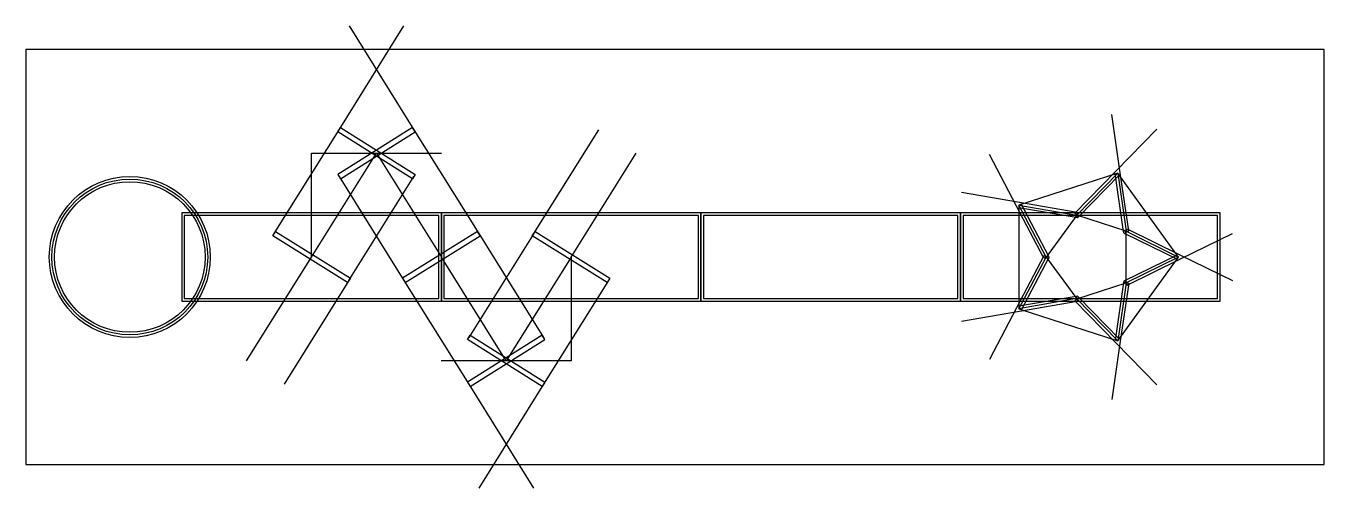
# Model space of a CAD drawing. Header units: inches. Extents: x -100 to 1150, y -223 to 223.
import ezdxf

# ---------------------------------------------------------------- set-up
doc = ezdxf.new("R2010")
doc.units = ezdxf.units.IN
doc.header["$MEASUREMENT"] = 0

msp = doc.modelspace()

# ---------------------------------------------------------------- linework, layer by layer
for p, q in [((201.5, 122.5), (264, 222.5)), ((211.1, 222.5), (273.6, 122.5)), ((953.7, 81.2), (945.6, 137.1)), ((139, 22.5), (201.5, 122.5)), ((273.6, 122.5), (336, 22.5)), ((389, 22.5), (451.5, 122.5)), ((949.5, 82.6), (988.9, 123)), ((175, 0), (175, 100)), ((175, 100), (300.1, 100)), ((175, 0), (237.5, 100)), ((237.5, 100), (300, 0)), ((425, 0), (487.5, 100)), ((854, 48.8), (827.8, 98.8)), ((201.5, 77.5), (264, -22.5)), ((211, -22.5), (273.6, 77.5)), ((910.1, 42.2), (949.5, 82.6)), ((911.9, 40.4), (951.3, 80.8)), ((913.7, 38.7), (953.1, 79.1)), ((956.9, 24.6), (948.8, 80.5)), ((951.3, 80.8), (959.4, 25)), ((961.9, 25.3), (953.7, 81.2)), ((856.7, 52.4), (801, 62)), ((912.3, 42.9), (856.7, 52.4)), ((884.7, 1.2), (858.4, 51.1)), ((880.3, -1.2), (854, 48.8)), ((911.4, 38), (855.8, 47.5)), ((856.2, 50), (911.9, 40.4)), ((882.5, 0), (856.2, 50)), ((911.9, 40.4), (910.1, 42.2)), ((911.9, 40.4), (911.4, 38)), ((912.7, 37.7), (911.4, 38)), ((911.9, 40.4), (912.3, 42.9)), ((911.9, 40.4), (913.7, 38.7)), ((912.7, 37.7), (913.7, 38.7)), ((959.4, 25), (960.5, 27.2)), ((959.4, 25), (961.9, 25.3)), ((960.5, 27.2), (1011.1, 2.2)), ((389, 22.5), (326.4, -77.5)), ((336, 22.5), (398.5, -77.5)), ((959.4, 25), (956.9, 24.6)), ((957.1, 23.3), (956.9, 24.6)), ((957.1, 23.3), (958.3, 22.7)), ((959.4, 25), (958.3, 22.7)), ((958.3, 22.7), (1008.9, -2.2)), ((959.4, 25), (1010, 0)), ((1011.1, -2.2), (1061.7, 22.7)), ((880.3, 1.2), (854, -48.8)), ((882.5, 0), (880.3, 1.2)), ((882.5, 0), (880.3, -1.2)), ((882.5, 0), (884.7, 1.2)), ((882.5, 0), (884.7, -1.2)), ((885.3, 0), (884.7, 1.2)), ((885.3, 0), (884.7, -1.2)), ((958.3, -22.7), (1008.9, 2.2)), ((1011.1, 2.2), (1061.7, -22.7)), ((112.5, -100), (175, 0)), ((362.5, -100), (300, 0)), ((425, 0), (362.5, -100)), ((425, 0), (425, -100)), ((856.2, -50), (882.5, 0)), ((884.7, -1.2), (858.4, -51.1)), ((1010, 0), (959.4, -25)), ((960.5, -27.2), (1011.1, -2.2)), ((211, -22.5), (148.5, -122.5)), ((264, -22.5), (326.4, -122.5)), ((461, -22.5), (398.5, -122.5)), ((956.9, -24.6), (948.8, -80.5)), ((959.4, -25), (951.3, -80.8)), ((957.1, -23.3), (956.9, -24.6)), ((959.4, -25), (956.9, -24.6)), ((957.1, -23.3), (958.3, -22.7)), ((959.4, -25), (958.3, -22.7)), ((959.4, -25), (961.9, -25.3)), ((959.4, -25), (960.5, -27.2)), ((961.9, -25.3), (953.7, -81.2)), ((854, -48.8), (827.8, -98.8)), ((911.4, -38), (855.8, -47.5)), ((911.6, -40), (856.2, -50)), ((912.3, -42.9), (856.7, -52.4)), ((911.9, -40.4), (910.1, -42.2)), ((910.1, -42.2), (949.5, -82.6)), ((912.7, -37.7), (911.4, -38)), ((911.9, -40.4), (911.4, -38)), ((951.3, -80.8), (911.6, -40)), ((911.9, -40.4), (913.7, -38.7)), ((911.9, -40.4), (912.3, -42.9)), ((912.7, -37.7), (913.7, -38.7)), ((913.7, -38.7), (953.1, -79.1)), ((856.7, -52.4), (801, -62)), ((953.7, -81.2), (945.6, -137.1)), ((949.5, -82.6), (988.9, -123)), ((425, -100), (299.9, -100)), ((326.4, -122.5), (388.9, -222.5)), ((398.5, -122.5), (336, -222.5))]:
    msp.add_line(p, q)
for points in [[(-100, 200), (-100, -200), (1150, -200), (1150, 200)], [(272.3, 124.6), (200.2, 79.6), (202.8, 75.4), (274.9, 120.4)], [(202.8, 124.6), (274.9, 79.6), (272.3, 75.4), (200.2, 120.4)], [(951.3, 80.8), (856.2, 50), (856.2, -50), (951.3, -80.8), (1010, 0)], [(50, 42.5), (50, -42.5), (300, -42.5), (300, 42.5)], [(52.5, 40), (52.5, -40), (297.5, -40), (297.5, 40)], [(300, 42.5), (300, -42.5), (550, -42.5), (550, 42.5)], [(302.5, 40), (302.5, -40), (547.5, -40), (547.5, 40)], [(550, 42.5), (550, -42.5), (800, -42.5), (800, 42.5)], [(552.5, 40), (552.5, -40), (797.5, -40), (797.5, 40)], [(800, 42.5), (800, -42.5), (1050, -42.5), (1050, 42.5)], [(802.5, 40), (802.5, -40), (1047.5, -40), (1047.5, 40)], [(911.9, -40.4), (959.4, -25), (959.4, 25), (911.9, 40.4), (882.5, 0)], [(140.3, 24.6), (212.4, -20.4), (209.7, -24.6), (137.6, 20.4)], [(334.7, 24.6), (262.6, -20.4), (265.3, -24.6), (337.4, 20.4)], [(390.3, 24.6), (462.4, -20.4), (459.7, -24.6), (387.6, 20.4)], [(397.2, -75.4), (325.1, -120.4), (327.7, -124.6), (399.8, -79.6)], [(327.7, -75.4), (399.8, -120.4), (397.2, -124.6), (325.1, -79.6)]]:
    msp.add_lwpolyline(points, close=True)
for radius in [77.5, 75, 72.5]:
    msp.add_circle((0, 0), radius)

doc.saveas('drawing.dxf')
